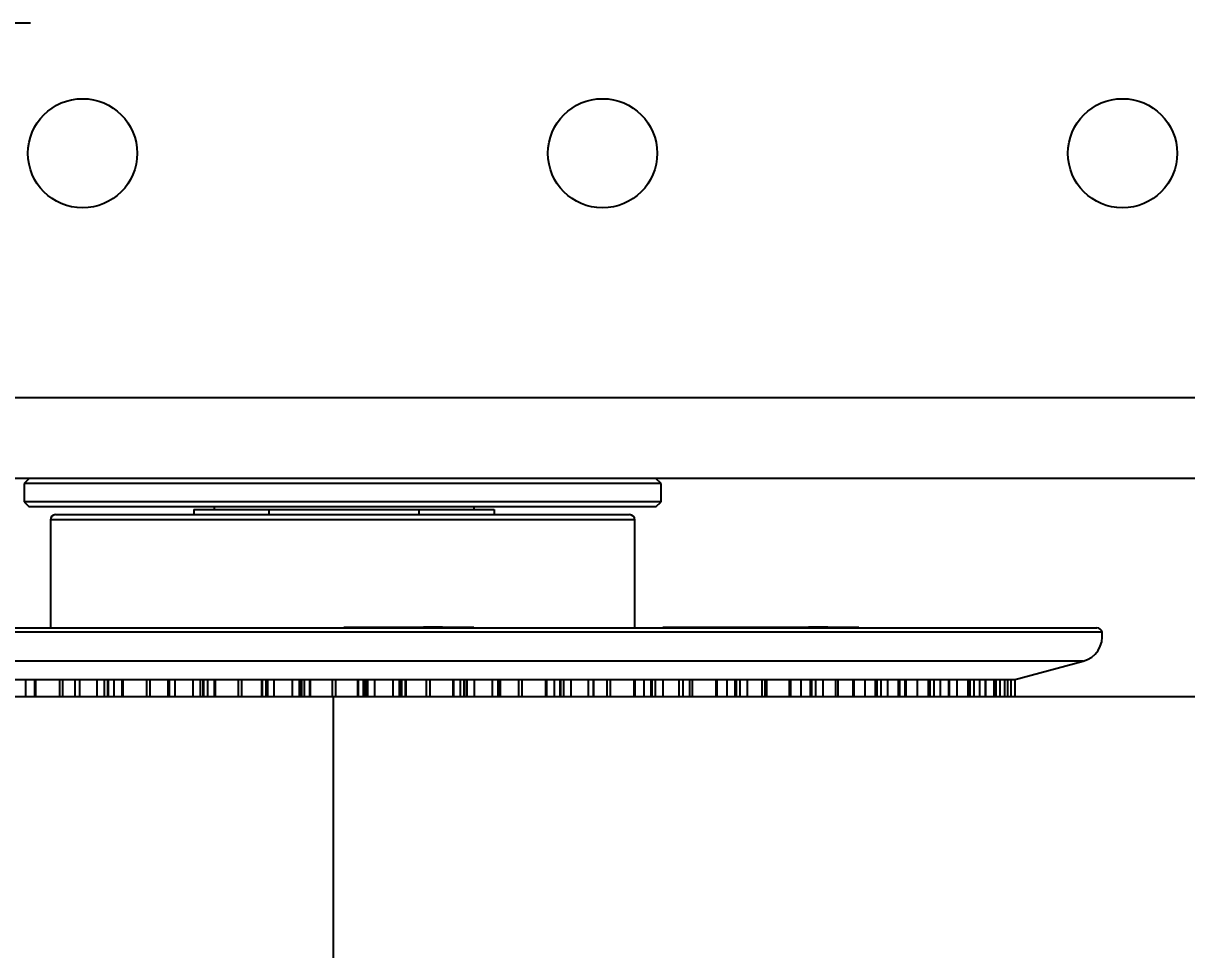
# Model space of a CAD drawing. Header units: inches. Extents: x 0 to 11, y 0 to 8.4.
# Drawn here: x 4.085 to 4.2715, y 6.6975 to 6.846 of the extents above; entities that cross this region are included whole.
import ezdxf

# ---------------------------------------------------------------- set-up
doc = ezdxf.new("R2010")
doc.units = ezdxf.units.IN
doc.header["$MEASUREMENT"] = 0
doc.header["$PDSIZE"] = -1
doc.layers.add('DIM', color=3, linetype='Continuous')
doc.layers.add('OBJ', color=50, linetype='Continuous')
doc.dimstyles.get("Standard").update_dxf_attribs({"dimtxt": 0.18, "dimasz": 0.18, "dimexe": 0.18, "dimexo": 0.0625, "dimgap": 0.09, "dimtad": 0, "dimtih": 1, "dimtoh": 1, "dimdec": 4, "dimzin": 0, "dimdsep": 46, "dimtxsty": 'Standard', "dimcen": 0.09, "dimadec": 0, "dimazin": 0, "dimtfac": 1, "dimtdec": 4, "dimtofl": 0, "dimtmove": 0, "dimatfit": 3, "dimfxl": 1, "dimtolj": 1, "dimtzin": 0, "dimarcsym": 0})

# ---------------------------------------------------------------- blocks, each defined once
blk = doc.blocks.new('*D3')
at = {"layer": 'Defpoints', "color": 0, "transparency": 16777216}
for p in [(4.13618, 7.07514), (2.39062, 6.84598), (4.13618, 6.84598)]:
    blk.add_point(p, dxfattribs=at)
at = {"layer": 'DIM', "color": 0, "lineweight": -2, "transparency": 16777216}
for p, q in [((2.39062, 7.20514), (2.39062, 7.33514)), ((4.08618, 7.07514), (2.26562, 7.07514)), ((4.08618, 6.84598), (2.26562, 6.84598)), ((2.39062, 6.71598), (2.39062, 6.58598)), ((2.39062, 6.58598), (2.26062, 6.58598))]:
    blk.add_line(p, q, dxfattribs=at)
at = {"layer": 'DIM', "color": 0, "transparency": 16777216}
for points in [[(2.36896, 7.20514), (2.41229, 7.20514), (2.39062, 7.07514)], [(2.36896, 6.71598), (2.41229, 6.71598), (2.39062, 6.84598)]]:
    blk.add_solid(points, dxfattribs=at)
at = {"layer": 'DIM', "color": 0, "transparency": 16777216, "insert": (2.01312, 6.58598), "char_height": 0.125, "attachment_point": 5}
blk.add_mtext('\\A1;2.75', dxfattribs=at)
blk = doc.blocks.new('*D4')
at = {"layer": 'Defpoints', "color": 0, "transparency": 16777216}
for p in [(2.66926, 7.07514), (4.13618, 7.07514), (4.13618, 6.89967)]:
    blk.add_point(p, dxfattribs=at)
at = {"layer": 'DIM', "color": 0, "lineweight": -2, "transparency": 16777216}
for p, q in [((2.66926, 7.20514), (2.66926, 7.33514)), ((2.66926, 7.33514), (2.79926, 7.33514)), ((4.08618, 7.07514), (2.54426, 7.07514)), ((4.08618, 6.89967), (2.54426, 6.89967)), ((2.66926, 6.76967), (2.66926, 6.63967))]:
    blk.add_line(p, q, dxfattribs=at)
at = {"layer": 'DIM', "color": 0, "transparency": 16777216}
for points in [[(2.64759, 7.20514), (2.69092, 7.20514), (2.66926, 7.07514)], [(2.64759, 6.76967), (2.69092, 6.76967), (2.66926, 6.89967)]]:
    blk.add_solid(points, dxfattribs=at)
at = {"layer": 'DIM', "color": 0, "transparency": 16777216, "insert": (3.26551, 7.33514), "char_height": 0.125, "attachment_point": 5}
blk.add_mtext('\\A1;2.105653', dxfattribs=at)

msp = doc.modelspace()

# ---------------------------------------------------------------- linework, layer by layer
at = {"color": 7, "linetype": 'Continuous', "lineweight": 25}
for p, q in [((5.30534644, 6.78597753), (2.96701311, 6.78597753)), ((5.30534644, 6.77306086), (2.96701311, 6.77306086)), ((4.08597144, 6.77306086), (4.08513811, 6.77222753)), ((4.18722144, 6.77222753), (4.18638811, 6.77306086)), ((4.08513811, 6.77222753), (4.08513811, 6.76931086)), ((4.18722144, 6.77222753), (4.08513811, 6.77222753)), ((4.18722144, 6.76931086), (4.18722144, 6.77222753)), ((4.08513811, 6.76931086), (4.08597144, 6.76847753)), ((4.18722144, 6.76931086), (4.08513811, 6.76931086)), ((4.18638811, 6.76847753), (4.18722144, 6.76931086)), ((4.18638811, 6.76847753), (4.08597144, 6.76847753)), ((4.09017978, 6.76724836), (4.18217978, 6.76724836)), ((4.11236323, 6.76806086), (4.11236323, 6.76724836)), ((4.11236323, 6.76806086), (4.11835027, 6.76806086)), ((4.11558608, 6.76847753), (4.11558608, 6.76806086)), ((4.11835027, 6.76806086), (4.1243373, 6.76806086)), ((4.1243373, 6.76806086), (4.1243373, 6.76724836)), ((4.1243373, 6.76806086), (4.13636539, 6.76806086)), ((4.13636539, 6.76806086), (4.14839348, 6.76806086)), ((4.14839348, 6.76806086), (4.14839348, 6.76724836)), ((4.14839348, 6.76806086), (4.15443454, 6.76806086)), ((4.15443454, 6.76806086), (4.16047559, 6.76806086)), ((4.15725274, 6.76806086), (4.15725274, 6.76847753)), ((4.16047559, 6.76806086), (4.16047559, 6.76724836)), ((4.08934644, 6.76641503), (4.08934644, 6.74912336)), ((4.18301311, 6.76641503), (4.08934644, 6.76641503)), ((4.18301311, 6.74912336), (4.18301311, 6.76641503)), ((4.24887978, 6.74841745), (4.01446664, 6.74841745)), ((4.01529017, 6.74912336), (4.25706938, 6.74912336)), ((4.13638371, 6.74920669), (4.14040271, 6.74920669)), ((4.14040271, 6.74920669), (4.14912608, 6.74920669)), ((4.14912608, 6.74920669), (4.14917659, 6.7491302)), ((4.15191218, 6.74920669), (4.14912608, 6.74920669)), ((4.14917659, 6.74912336), (4.14917659, 6.7491302)), ((4.15221434, 6.74920669), (4.15191218, 6.74920669)), ((4.15221434, 6.74920669), (4.15711838, 6.74920669)), ((4.15226484, 6.7491302), (4.15221434, 6.74920669)), ((4.15226484, 6.74912336), (4.15226484, 6.7491302)), ((4.15711838, 6.74920669), (4.15721704, 6.74920669)), ((4.18748094, 6.74920669), (4.19149994, 6.74920669)), ((4.19149994, 6.74920669), (4.19810278, 6.74920669)), ((4.19810278, 6.74920669), (4.20212178, 6.74920669)), ((4.20212178, 6.74920669), (4.21084515, 6.74920669)), ((4.21084515, 6.74920669), (4.21089566, 6.7491302)), ((4.21363124, 6.74920669), (4.21084515, 6.74920669)), ((4.21089566, 6.74912336), (4.21089566, 6.7491302)), ((4.2139334, 6.74920669), (4.21363124, 6.74920669)), ((4.2139334, 6.74920669), (4.21883745, 6.74920669)), ((4.21398391, 6.7491302), (4.2139334, 6.74920669)), ((4.21398391, 6.74912336), (4.21398391, 6.7491302)), ((4.21883745, 6.74920669), (4.21893611, 6.74920669)), ((4.25789291, 6.74841745), (4.24887978, 6.74841745)), ((4.24606559, 6.74375566), (4.0175059, 6.74375566)), ((4.24378575, 6.74079003), (4.25485365, 6.74375566)), ((4.25485365, 6.74375566), (4.24606559, 6.74375566)), ((4.09353822, 6.74079003), (4.08302458, 6.74079003)), ((4.08539918, 6.73806299), (4.08539918, 6.74079003)), ((4.08685091, 6.73806299), (4.08685091, 6.74079003)), ((4.08702596, 6.73806299), (4.08702596, 6.74079003)), ((4.09084623, 6.73806299), (4.09084623, 6.74079003)), ((4.09133855, 6.73806299), (4.09133855, 6.74079003)), ((4.09329619, 6.74079003), (4.09329619, 6.73806299)), ((4.09333708, 6.73806299), (4.09333708, 6.74079003)), ((4.09409543, 6.74079003), (4.09353822, 6.74079003)), ((4.09684511, 6.74079003), (4.09409543, 6.74079003)), ((4.09409543, 6.73806299), (4.09409543, 6.74079003)), ((4.09756275, 6.74079003), (4.09684511, 6.74079003)), ((4.09684511, 6.73806299), (4.09684511, 6.74079003)), ((4.10873934, 6.74079003), (4.09756275, 6.74079003)), ((4.0980479, 6.73806299), (4.0980479, 6.74079003)), ((4.09853648, 6.73806299), (4.09853648, 6.74079003)), ((4.09867371, 6.73806299), (4.09867371, 6.74079003)), ((4.09958387, 6.73806299), (4.09958387, 6.74079003)), ((4.10085796, 6.73806299), (4.10085796, 6.74079003)), ((4.10102046, 6.73806299), (4.10102046, 6.74079003)), ((4.1048277, 6.73806299), (4.1048277, 6.74079003)), ((4.10535107, 6.73806299), (4.10535107, 6.74079003)), ((4.10822075, 6.73806299), (4.10822075, 6.74079003)), ((4.10829615, 6.73806299), (4.10829615, 6.74079003)), ((4.10833775, 6.73806299), (4.10833775, 6.74079003)), ((4.1084677, 6.73806299), (4.1084677, 6.74079003)), ((4.10935839, 6.74079003), (4.10873934, 6.74079003)), ((4.1122445, 6.74079003), (4.10935839, 6.74079003)), ((4.10935839, 6.73806299), (4.10935839, 6.74079003)), ((4.11296357, 6.74079003), (4.1122445, 6.74079003)), ((4.1122445, 6.73806299), (4.1122445, 6.74079003)), ((4.12455344, 6.74079003), (4.11296357, 6.74079003)), ((4.11341226, 6.73806299), (4.11341226, 6.74079003)), ((4.11382754, 6.73806299), (4.11382754, 6.74079003)), ((4.11392417, 6.73806299), (4.11392417, 6.74079003)), ((4.11458606, 6.73806299), (4.11458606, 6.74079003)), ((4.11565404, 6.73806299), (4.11565404, 6.74079003)), ((4.11580036, 6.73806299), (4.11580036, 6.74079003)), ((4.11950953, 6.73806299), (4.11950953, 6.74079003)), ((4.12005226, 6.73806299), (4.12005226, 6.74079003)), ((4.1232669, 6.73806299), (4.1232669, 6.74079003)), ((4.12336728, 6.73806299), (4.12336728, 6.74079003)), ((4.12391101, 6.73806299), (4.12391101, 6.74079003)), ((4.1239892, 6.73806299), (4.1239892, 6.74079003)), ((4.12399124, 6.73806299), (4.12399124, 6.74079003)), ((4.12421736, 6.73806299), (4.12421736, 6.74079003)), ((4.1252205, 6.74079003), (4.12455344, 6.74079003)), ((4.12817857, 6.74079003), (4.1252205, 6.74079003)), ((4.1252205, 6.73806299), (4.1252205, 6.74079003)), ((4.12888299, 6.74079003), (4.12817857, 6.74079003)), ((4.12817857, 6.73806299), (4.12817857, 6.74079003)), ((4.14062725, 6.74079003), (4.12888299, 6.74079003)), ((4.1292852, 6.73806299), (4.1292852, 6.74079003)), ((4.12961791, 6.73806299), (4.12961791, 6.74079003)), ((4.12967177, 6.73806299), (4.12967177, 6.74079003)), ((4.13007061, 6.73806299), (4.13007061, 6.74079003)), ((4.13090864, 6.73806299), (4.13090864, 6.74079003)), ((4.1310355, 6.73806299), (4.1310355, 6.74079003)), ((4.13456375, 6.73806299), (4.13456375, 6.74079003)), ((4.1351137, 6.73806299), (4.1351137, 6.74079003)), ((4.13860151, 6.73806299), (4.13860151, 6.74079003)), ((4.13872462, 6.73806299), (4.13872462, 6.74079003)), ((4.13951978, 6.73806299), (4.13951978, 6.74079003)), ((4.13987088, 6.73806299), (4.13987088, 6.74079003)), ((4.139917, 6.73806299), (4.139917, 6.74079003)), ((4.14023424, 6.73806299), (4.14023424, 6.74079003)), ((4.14132741, 6.74079003), (4.14062725, 6.74079003)), ((4.14429137, 6.74079003), (4.14132741, 6.74079003)), ((4.14132741, 6.73806299), (4.14132741, 6.74079003)), ((4.14496541, 6.74079003), (4.14429137, 6.74079003)), ((4.14429137, 6.73806299), (4.14429137, 6.74079003)), ((4.15660171, 6.74079003), (4.14496541, 6.74079003)), ((4.14531217, 6.73806299), (4.14531217, 6.74079003)), ((4.14555486, 6.73806299), (4.14555486, 6.74079003)), ((4.14556476, 6.73806299), (4.14556476, 6.74079003)), ((4.14569163, 6.73806299), (4.14569163, 6.74079003)), ((4.14628098, 6.73806299), (4.14628098, 6.74079003)), ((4.14638556, 6.73806299), (4.14638556, 6.74079003)), ((4.14965407, 6.73806299), (4.14965407, 6.74079003)), ((4.15019896, 6.73806299), (4.15019896, 6.74079003)), ((4.15388201, 6.73806299), (4.15388201, 6.74079003)), ((4.15402511, 6.73806299), (4.15402511, 6.74079003)), ((4.15505393, 6.73806299), (4.15505393, 6.74079003)), ((4.1556701, 6.73806299), (4.1556701, 6.74079003)), ((4.15575928, 6.73806299), (4.15575928, 6.74079003)), ((4.15616055, 6.73806299), (4.15616055, 6.74079003)), ((4.15731934, 6.74079003), (4.15660171, 6.74079003)), ((4.16022297, 6.74079003), (4.15731934, 6.74079003)), ((4.15731934, 6.73806299), (4.15731934, 6.74079003)), ((4.16085158, 6.74079003), (4.16022297, 6.74079003)), ((4.16022297, 6.73806299), (4.16022297, 6.74079003)), ((4.17211997, 6.74079003), (4.16085158, 6.74079003)), ((4.16113513, 6.73806299), (4.16113513, 6.74079003)), ((4.1612824, 6.73806299), (4.1612824, 6.74079003)), ((4.16142768, 6.73806299), (4.16142768, 6.74079003)), ((4.16150764, 6.73806299), (4.16150764, 6.74079003)), ((4.16444339, 6.73806299), (4.16444339, 6.74079003)), ((4.16497106, 6.73806299), (4.16497106, 6.74079003)), ((4.16876708, 6.73806299), (4.16876708, 6.74079003)), ((4.16892696, 6.73806299), (4.16892696, 6.74079003)), ((4.17016647, 6.73806299), (4.17016647, 6.74079003)), ((4.17103395, 6.73806299), (4.17103395, 6.74079003)), ((4.17116418, 6.73806299), (4.17116418, 6.74079003)), ((4.17164052, 6.73806299), (4.17164052, 6.74079003)), ((4.17283905, 6.74079003), (4.17211997, 6.74079003)), ((4.17561749, 6.74079003), (4.17283905, 6.74079003)), ((4.17283905, 6.73806299), (4.17283905, 6.74079003)), ((4.17618662, 6.74079003), (4.17561749, 6.74079003)), ((4.17561749, 6.73806299), (4.17561749, 6.74079003)), ((4.1868354, 6.74079003), (4.17618662, 6.74079003)), ((4.17640062, 6.73806299), (4.17640062, 6.74079003)), ((4.17645418, 6.73806299), (4.17645418, 6.74079003)), ((4.17860135, 6.73806299), (4.17860135, 6.74079003)), ((4.1791, 6.73806299), (4.1791, 6.74079003)), ((4.1829242, 6.73806299), (4.1829242, 6.74079003)), ((4.1830973, 6.73806299), (4.1830973, 6.74079003)), ((4.1845198, 6.73806299), (4.1845198, 6.74079003)), ((4.18561921, 6.73806299), (4.18561921, 6.74079003)), ((4.18578759, 6.73806299), (4.18578759, 6.74079003)), ((4.18632836, 6.73806299), (4.18632836, 6.74079003)), ((4.18753984, 6.74079003), (4.1868354, 6.74079003)), ((4.19013104, 6.74079003), (4.18753984, 6.74079003)), ((4.18753984, 6.73806299), (4.18753984, 6.74079003)), ((4.19062797, 6.74079003), (4.19013104, 6.74079003)), ((4.19013104, 6.73806299), (4.19013104, 6.74079003)), ((4.20041926, 6.74079003), (4.19062797, 6.74079003)), ((4.19076765, 6.73806299), (4.19076765, 6.74079003)), ((4.19077205, 6.73806299), (4.19077205, 6.74079003)), ((4.19181168, 6.73806299), (4.19181168, 6.74079003)), ((4.19227018, 6.73806299), (4.19227018, 6.74079003)), ((4.19603713, 6.73806299), (4.19603713, 6.74079003)), ((4.19621958, 6.73806299), (4.19621958, 6.74079003)), ((4.19779329, 6.73806299), (4.19779329, 6.74079003)), ((4.19910007, 6.73806299), (4.19910007, 6.74079003)), ((4.19930285, 6.73806299), (4.19930285, 6.74079003)), ((4.19989596, 6.73806299), (4.19989596, 6.74079003)), ((4.20109334, 6.74079003), (4.20041926, 6.74079003)), ((4.2034394, 6.74079003), (4.20109334, 6.74079003)), ((4.20109334, 6.73806299), (4.20109334, 6.74079003)), ((4.20385304, 6.74079003), (4.2034394, 6.74079003)), ((4.2034394, 6.73806299), (4.2034394, 6.74079003)), ((4.21256811, 6.74079003), (4.20385304, 6.74079003)), ((4.20392043, 6.73806299), (4.20392043, 6.74079003)), ((4.20418739, 6.73806299), (4.20418739, 6.74079003)), ((4.20781295, 6.73806299), (4.20781295, 6.74079003)), ((4.20800067, 6.73806299), (4.20800067, 6.74079003)), ((4.20969044, 6.73806299), (4.20969044, 6.74079003)), ((4.2111754, 6.73806299), (4.2111754, 6.74079003)), ((4.21140803, 6.73806299), (4.21140803, 6.74079003)), ((4.21204025, 6.73806299), (4.21204025, 6.74079003)), ((4.21319678, 6.74079003), (4.21256811, 6.74079003)), ((4.21524529, 6.74079003), (4.21319678, 6.74079003)), ((4.21319678, 6.73806299), (4.21319678, 6.74079003)), ((4.2155664, 6.74079003), (4.21524529, 6.74079003)), ((4.21524529, 6.73806299), (4.21524529, 6.74079003)), ((4.22301058, 6.74079003), (4.2155664, 6.74079003)), ((4.21558626, 6.73806299), (4.21558626, 6.74079003)), ((4.21798859, 6.73806299), (4.21798859, 6.74079003)), ((4.2181774, 6.73806299), (4.2181774, 6.74079003)), ((4.21994549, 6.73806299), (4.21994549, 6.74079003)), ((4.22157545, 6.73806299), (4.22157545, 6.74079003)), ((4.22183275, 6.73806299), (4.22183275, 6.74079003)), ((4.22248994, 6.73806299), (4.22248994, 6.74079003)), ((4.22357978, 6.74079003), (4.22301058, 6.74079003)), ((4.22528499, 6.74079003), (4.22357978, 6.74079003)), ((4.22357978, 6.73806299), (4.22357978, 6.74079003)), ((4.22550639, 6.74079003), (4.22528499, 6.74079003)), ((4.22528499, 6.73806299), (4.22528499, 6.74079003)), ((4.23151339, 6.74079003), (4.22550639, 6.74079003)), ((4.22550686, 6.73806299), (4.22550686, 6.74079003)), ((4.22633677, 6.73806299), (4.22633677, 6.74079003)), ((4.22652243, 6.73806299), (4.22652243, 6.74079003)), ((4.22832934, 6.73806299), (4.22832934, 6.74079003)), ((4.23006791, 6.73806299), (4.23006791, 6.74079003)), ((4.23034411, 6.73806299), (4.23034411, 6.74079003)), ((4.2310116, 6.73806299), (4.2310116, 6.74079003)), ((4.23201041, 6.74079003), (4.23151339, 6.74079003)), ((4.23333423, 6.74079003), (4.23201041, 6.74079003)), ((4.23201041, 6.73806299), (4.23201041, 6.74079003)), ((4.2334606, 6.74079003), (4.23333423, 6.74079003)), ((4.23333423, 6.73806299), (4.23333423, 6.74079003)), ((4.23788661, 6.74079003), (4.23345098, 6.74079003)), ((4.2334606, 6.73806299), (4.2334606, 6.74079003)), ((4.23465473, 6.73806299), (4.23465473, 6.74079003)), ((4.23646305, 6.73806299), (4.23646305, 6.74079003)), ((4.236752, 6.73806299), (4.236752, 6.74079003)), ((4.23741488, 6.73806299), (4.23741488, 6.74079003)), ((4.23830035, 6.74079003), (4.23788661, 6.74079003)), ((4.2392132, 6.74079003), (4.23830035, 6.74079003)), ((4.23830035, 6.73806299), (4.23830035, 6.74079003)), ((4.23926982, 6.74079003), (4.2392132, 6.74079003)), ((4.2392132, 6.73806299), (4.2392132, 6.74079003)), ((4.24198786, 6.74079003), (4.23922269, 6.74079003)), ((4.23926982, 6.73806299), (4.23926982, 6.74079003)), ((4.24061804, 6.73806299), (4.24061804, 6.74079003)), ((4.24091328, 6.73806299), (4.24091328, 6.74079003)), ((4.24155673, 6.73806299), (4.24155673, 6.74079003)), ((4.24230908, 6.74079003), (4.24198786, 6.74079003)), ((4.24279057, 6.74079003), (4.24230908, 6.74079003)), ((4.24230908, 6.73806299), (4.24230908, 6.74079003)), ((4.24280475, 6.74079003), (4.24279057, 6.74079003)), ((4.24279057, 6.73806299), (4.24279057, 6.74079003)), ((4.24280475, 6.73806299), (4.24280475, 6.74079003)), ((4.24372553, 6.74079003), (4.24280475, 6.74079003)), ((4.24334463, 6.73806299), (4.24334463, 6.74079003)), ((4.24394705, 6.74079003), (4.24372553, 6.74079003)), ((4.24398643, 6.74079003), (4.24394705, 6.74079003)), ((4.24394705, 6.73806299), (4.24394705, 6.74079003)), ((4.24398643, 6.73806299), (4.24398643, 6.74079003)), ((4.13473497, 6.73806299), (4.01630479, 6.73806299)), ((4.13473497, 6.6888504), (4.13473497, 6.73806299)), ((4.44545685, 6.73806299), (4.13473497, 6.73806299))]:
    msp.add_line(p, q, dxfattribs=at)
for centre in [(4.09451311, 6.82514419), (4.17784644, 6.82514419), (4.26117978, 6.82514419)]:
    msp.add_circle(centre, 0.00875, dxfattribs=at)
for centre, radius, start, end in [((4.09017978, 6.76641503), 0.00083333, 90, 180), ((4.18217978, 6.76641503), 0.00083333, 0, 90), ((4.25377524, 6.74778035), 0.00416667, 285, 8.7951538), ((4.25706938, 6.74829003), 0.00083333, 8.7951538, 90)]:
    msp.add_arc(centre, radius, start, end, dxfattribs=at)
at = {"layer": 'OBJ'}
msp.add_circle((4.13617956, 5.72097753), 1.35416667, dxfattribs=at)

# ---------------------------------------------------------------- dimensions: what is measured, and where the dimension line sits
at = {"layer": 'DIM'}
for base, p1, p2, override, picture, middle in [((2.66925544, 7.07514419), (4.13617978, 6.89967308), (4.13617981, 7.07514419), {"dimtxt": 0.125, "dimasz": 0.13, "dimexe": 0.125, "dimexo": 0.05, "dimgap": 0.06, "dimdec": 6, "dimlfac": 12, "dimzin": 1, "dimadec": 2, "dimtdec": 2, "dimtzin": 1}, '*D4', (3.26550544, 7.33514419)), ((2.39062481, 6.84597753), (4.13617956, 7.07514419), (4.13617978, 6.84597753), {"dimtxt": 0.125, "dimasz": 0.13, "dimexe": 0.125, "dimexo": 0.05, "dimgap": 0.06, "dimdec": 2, "dimlfac": 12, "dimzin": 1, "dimadec": 2, "dimtdec": 2, "dimtzin": 1}, '*D3', (2.01312481, 6.58597753))]:
    dim = msp.add_linear_dim(base=base, p1=p1, p2=p2, angle=90, dimstyle='Standard', override=override, dxfattribs=at)
    dim.commit()
    dim.dimension.update_dxf_attribs({"geometry": picture, "text_midpoint": middle})

doc.saveas('drawing.dxf')
